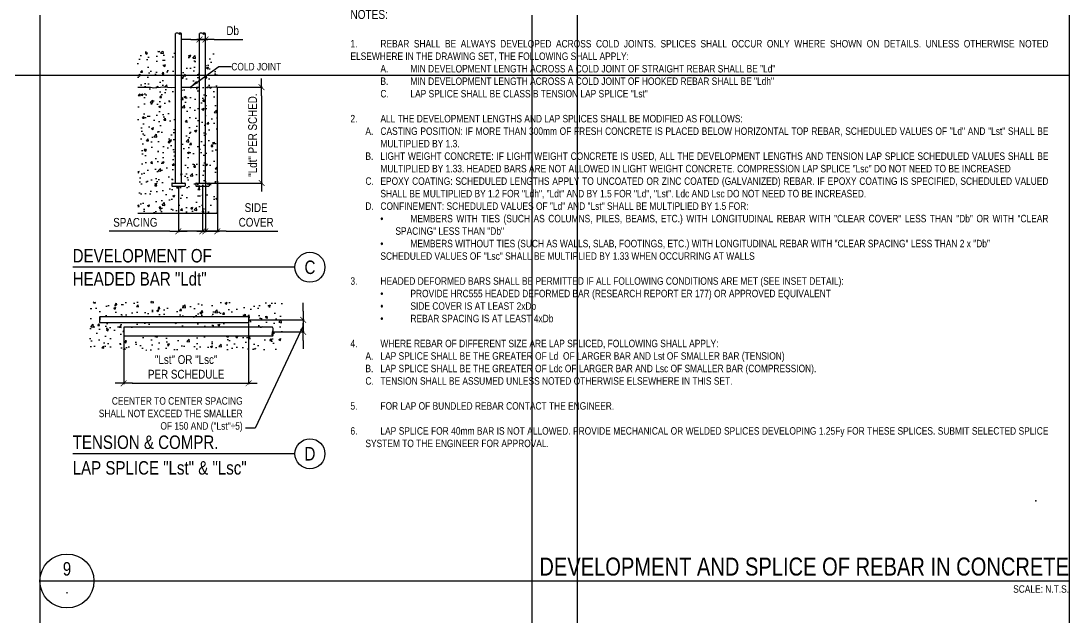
# Model space of a CAD drawing. Header units: millimetres. Extents: x 1990 to 90214, y -16050 to 57150.
# Drawn here: x 37268 to 72050, y 20852 to 40651 of the extents above; entities that cross this region are included whole.
import ezdxf
from ezdxf.enums import TextEntityAlignment as Align

# ---------------------------------------------------------------- set-up
doc = ezdxf.new("R2010")
doc.units = ezdxf.units.MM
doc.layers.add('NPLT-JLA', color=193, linetype='Continuous', plot=False)
for name, color, linetype in [('S-G-DIMS', 1, 'Continuous'), ('S-G-LEDR', 2, 'Continuous'), ('S-G-MDM2', 4, 'Continuous'), ('S-G-MEDM', 3, 'Continuous'), ('S-G-STTL', 4, 'Continuous'), ('S-G-TEXT', 3, 'Continuous'), ('S-G-THIN', 1, 'Continuous'), ('S-G-TITL', 7, 'Continuous'), ('S-G-TITLREF', 4, 'Continuous'), ('S-LOCI-DIM-IN-100', 1, 'Continuous')]:
    doc.layers.add(name, color=color, linetype=linetype)
doc.styles.add('ARIAL', font='arial.ttf', dxfattribs={"width": 0.8})
doc.dimstyles.new('ARIALDIMS', dxfattribs={"dimscale": 12, "dimtxt": 20, "dimasz": 19.5, "dimexe": 2.25, "dimexo": 1.75, "dimgap": 10, "dimtad": 1, "dimzin": 3, "dimdsep": 46, "dimtxsty": 'ARIAL', "dimblk1": 'nyatick', "dimblk2": 'nyatick', "dimsah": 1, "dimcen": 2.25, "dimclrd": 1, "dimclre": 1, "dimclrt": 2, "dimadec": 0, "dimazin": 0, "dimtfac": 1, "dimtmove": 0, "dimatfit": 3, "dimfxl": 1, "dimfrac": 2, "dimtolj": 1, "dimtzin": 0, "dimarcsym": 0})

# ---------------------------------------------------------------- blocks, each defined once
blk = doc.blocks.new('nyatick')
at = {"layer": 'S-G-DIMS'}
blk.add_line((-1.01, 0), (1, 0), dxfattribs=at)
at = {"layer": 'S-G-DIMS', "const_width": 0.08}
blk.add_lwpolyline([(0.34, 0.34), (-0.34, -0.34)], dxfattribs=at)
blk = doc.blocks.new('*D45')
at = {"layer": 'Defpoints', "color": 0, "transparency": 16777216}
for p in [(3780, 9085), (4108, 9085), (4108, 7692)]:
    blk.add_point(p, dxfattribs=at)
at = {"layer": 'S-LOCI-DIM-IN-100', "color": 1, "lineweight": -2, "transparency": 16777216}
for p, q in [((3780, 9064), (3780, 7665)), ((4108, 9064), (4108, 7665)), ((3546, 7692), (3312, 7692)), ((3780, 7692), (4108, 7692)), ((4342, 7692), (5753, 7692))]:
    blk.add_line(p, q, dxfattribs=at)
at = {"layer": 'S-LOCI-DIM-IN-100', "color": 1, "lineweight": -2, "transparency": 16777216, "xscale": 234, "yscale": 234, "zscale": 234}
blk.add_blockref('nyatick', (3780, 7692), dxfattribs=at)
at = {"layer": 'S-LOCI-DIM-IN-100', "color": 1, "lineweight": -2, "transparency": 16777216, "xscale": 234, "yscale": 234, "zscale": 234, "rotation": 180}
blk.add_blockref('nyatick', (4108, 7692), dxfattribs=at)
at = {"layer": 'S-LOCI-DIM-IN-100', "color": 2, "transparency": 16777216, "insert": (5164, 8138), "char_height": 240, "attachment_point": 5, "style": 'ARIAL'}
blk.add_mtext('\\A1;SIDE\\PCOVER ', dxfattribs=at)
blk = doc.blocks.new('*D46')
at = {"layer": 'Defpoints', "color": 0, "transparency": 16777216}
for p in [(3043, 8929), (3698, 8929), (3043, 7692)]:
    blk.add_point(p, dxfattribs=at)
at = {"layer": 'S-LOCI-DIM-IN-100', "color": 1, "lineweight": -2, "transparency": 16777216}
for p, q in [((3043, 8908), (3043, 7665)), ((3698, 8908), (3698, 7665)), ((2809, 7692), (1156, 7692)), ((3698, 7692), (3043, 7692)), ((3932, 7692), (4166, 7692))]:
    blk.add_line(p, q, dxfattribs=at)
at = {"layer": 'S-LOCI-DIM-IN-100', "color": 1, "lineweight": -2, "transparency": 16777216, "xscale": 234, "yscale": 234, "zscale": 234}
blk.add_blockref('nyatick', (3043, 7692), dxfattribs=at)
at = {"layer": 'S-LOCI-DIM-IN-100', "color": 1, "lineweight": -2, "transparency": 16777216, "xscale": 234, "yscale": 234, "zscale": 234, "rotation": 180}
blk.add_blockref('nyatick', (3698, 7692), dxfattribs=at)
at = {"layer": 'S-LOCI-DIM-IN-100', "color": 2, "transparency": 16777216, "insert": (1866, 7936), "char_height": 240, "attachment_point": 5, "style": 'ARIAL'}
blk.add_mtext('\\A1;SPACING', dxfattribs=at)
blk = doc.blocks.new('*D48')
at = {"layer": 'Defpoints', "color": 0, "transparency": 16777216}
for p in [(4108, 11632), (3872, 9011), (5313, 9011)]:
    blk.add_point(p, dxfattribs=at)
at = {"layer": 'S-LOCI-DIM-IN-100', "color": 1, "lineweight": -2, "transparency": 16777216}
for p, q in [((4129, 11632), (5340, 11632)), ((5313, 11398), (5313, 9245)), ((3893, 9011), (5340, 9011))]:
    blk.add_line(p, q, dxfattribs=at)
at = {"layer": 'S-LOCI-DIM-IN-100', "color": 1, "lineweight": -2, "transparency": 16777216, "xscale": 234, "yscale": 234, "zscale": 234}
for p, rotation in [((5313, 11632), 90), ((5313, 9011), 270)]:
    blk.add_blockref('nyatick', p, dxfattribs=dict(at, rotation=rotation))
at = {"layer": 'S-LOCI-DIM-IN-100', "color": 2, "transparency": 16777216, "insert": (5069, 10321), "char_height": 240, "attachment_point": 5, "rotation": 90, "style": 'ARIAL'}
blk.add_mtext('\\A1;"Ldt" PER SCHED.', dxfattribs=at)
blk = doc.blocks.new('*D49')
at = {"layer": 'Defpoints', "color": 0, "transparency": 16777216}
for p in [(4958, 5192), (1550, 4864), (4958, 3540)]:
    blk.add_point(p, dxfattribs=at)
at = {"layer": 'S-LOCI-DIM-IN-100', "color": 1, "lineweight": -2, "transparency": 16777216}
for p, q in [((4958, 5171), (4958, 3513)), ((1550, 4843), (1550, 3513)), ((1784, 3540), (4724, 3540))]:
    blk.add_line(p, q, dxfattribs=at)
at = {"layer": 'S-LOCI-DIM-IN-100', "color": 1, "lineweight": -2, "transparency": 16777216, "xscale": 234, "yscale": 234, "zscale": 234, "rotation": 180}
blk.add_blockref('nyatick', (1550, 3540), dxfattribs=at)
at = {"layer": 'S-LOCI-DIM-IN-100', "color": 1, "lineweight": -2, "transparency": 16777216, "xscale": 234, "yscale": 234, "zscale": 234}
blk.add_blockref('nyatick', (4958, 3540), dxfattribs=at)
at = {"layer": 'S-LOCI-DIM-IN-100', "color": 2, "transparency": 16777216, "insert": (3254, 3986), "char_height": 240, "attachment_point": 5, "style": 'ARIAL'}
blk.add_mtext('\\A1;"Lst" OR "Lsc"\\PPER SCHEDULE', dxfattribs=at)
blk = doc.blocks.new('*D50')
at = {"layer": 'Defpoints', "color": 0, "transparency": 16777216}
for p in [(4958, 5274), (5613, 4946), (6446, 4946)]:
    blk.add_point(p, dxfattribs=at)
at = {"layer": 'S-LOCI-DIM-IN-100', "color": 1, "lineweight": -2, "transparency": 16777216}
for p, q in [((6446, 5508), (6446, 5742)), ((4979, 5274), (6473, 5274)), ((6446, 5274), (6446, 4946)), ((5634, 4946), (6473, 4946)), ((6446, 4712), (6446, 4478))]:
    blk.add_line(p, q, dxfattribs=at)
at = {"layer": 'S-LOCI-DIM-IN-100', "color": 1, "lineweight": -2, "transparency": 16777216, "xscale": 234, "yscale": 234, "zscale": 234}
for p, rotation in [((6446, 5274), 270), ((6446, 4946), 90)]:
    blk.add_blockref('nyatick', p, dxfattribs=dict(at, rotation=rotation))
blk = doc.blocks.new('*D51')
at = {"layer": 'Defpoints', "color": 0, "transparency": 16777216}
for p in [(3780, 12933), (3616, 12439), (3780, 12439)]:
    blk.add_point(p, dxfattribs=at)
at = {"layer": 'S-LOCI-DIM-IN-100', "color": 1, "lineweight": -2, "transparency": 16777216}
for p, q in [((3382, 12933), (3148, 12933)), ((3616, 12460), (3616, 12960)), ((3616, 12933), (3780, 12933)), ((3780, 12460), (3780, 12960)), ((4014, 12933), (4799, 12933))]:
    blk.add_line(p, q, dxfattribs=at)
at = {"layer": 'S-LOCI-DIM-IN-100', "color": 1, "lineweight": -2, "transparency": 16777216, "xscale": 234, "yscale": 234, "zscale": 234}
blk.add_blockref('nyatick', (3616, 12933), dxfattribs=at)
at = {"layer": 'S-LOCI-DIM-IN-100', "color": 1, "lineweight": -2, "transparency": 16777216, "xscale": 234, "yscale": 234, "zscale": 234, "rotation": 180}
blk.add_blockref('nyatick', (3780, 12933), dxfattribs=at)
at = {"layer": 'S-LOCI-DIM-IN-100', "color": 2, "transparency": 16777216, "insert": (4524, 13175), "char_height": 240, "attachment_point": 5, "style": 'ARIAL'}
blk.add_mtext('\\A1;Db', dxfattribs=at)
blk = doc.blocks.new('A$C92fcb0a1')
at = {"layer": 'S-G-DIMS'}
h = blk.add_hatch(dxfattribs=at)
h.set_pattern_fill('AR-CONC', color=256, scale=81.896552)
h.set_pattern_definition([(50, (-41439.66, -229852.56), (587.4114, -51.3918), [61.4224, -675.6466]), (355, (-41439.66, -229852.56), (-113.6326, 616.0194), [49.138, -540.5172]), (100.45144, (-41390.7, -229856.85), (473.7788, 564.6276), [52.201, -574.2112]), (46.1842, (-41439.66, -229688.8), (874.0338, -135.5546), [92.1336, -1013.4698]), (96.63564, (-41366.8, -229700.1), (765.456, 797.7695), [78.3016, -861.3173]), (351.18416, (-41439.7, -229688.8), (765.456, 797.7695), [73.707, -810.776]), (21, (-41357.76, -229729.7), (488.8463, -329.731), [61.4224, -675.6466]), (326, (-41357.76, -229729.7), (199.2669, 593.8729), [49.138, -540.5172]), (71.45144, (-41317, -229757.2), (688.1132, 264.1419), [52.201, -574.2112]), (37.5, (-41439.66, -229852.56), (9.9585, 272.62859), [0, -533.9655, 0, -548.7069, 0, -542.56466]), (7.5, (-41439.66, -229852.56), (215.44488, 323.0096), [0, -312.84483, 0, -521.68103, 0, -206.7888]), (327.5, (-41622.28, -229852.56), (437.18217, -18.47166), [0, -204.7414, 0, -638.7931, 0, -847.6293]), (317.5, (-41704.2, -229852.56), (477.60936, 81.9825), [0, -266.1638, 0, -424.22414, 0, -601.93966])])
h.paths.add_polyline_path([(2960.995, 12614.381), (1935.707, 12614.381), (1935.707, 11631.622), (2185.893, 11633.483), (2281.48, 11627.386), (2375.034, 11617.224), (2454.35, 11621.289), (2556.039, 11631.451), (2637.389, 11639.58), (2747.214, 11633.483), (2861.103, 11619.257), (2960.995, 11634.967)])
h.paths.add_polyline_path([(3616.167, 12614.381), (3124.788, 12614.381), (3124.788, 11632.303), (3225.148, 11635.515), (3361.411, 11633.483), (3444.796, 11623.321), (3534.271, 11631.622), (3616.167, 11631.622)])
h.paths.add_polyline_path([(4107.547, 12614.381), (3779.96, 12614.381), (3779.96, 11624.507), (3799.53, 11622.806), (3844.191, 11636.345), (3897.38, 11636.345), (3953.08, 11633.839), (4022.036, 11637.362), (4107.547, 11631.622)])
h = blk.add_hatch(dxfattribs=at)
h.set_pattern_fill('AR-CONC', color=256, scale=81.896552)
h.set_pattern_definition([(50, (-102366.95, -226382.03), (587.4114, -51.3918), [61.4224, -675.6466]), (355, (-102366.95, -226382.03), (-113.6326, 616.0194), [49.1379, -540.5172]), (100.45144, (-102318, -226386.3), (473.7788, 564.6276), [52.201, -574.2112]), (46.1842, (-102366.95, -226218.24), (874.0338, -135.5546), [92.1336, -1013.4698]), (96.63564, (-102294.1, -226229.5), (765.456, 797.7695), [78.3016, -861.3173]), (351.18416, (-102366.95, -226218.2), (765.456, 797.7695), [73.707, -810.776]), (21, (-102285.06, -226259.2), (488.8463, -329.731), [61.4224, -675.6466]), (326, (-102285.06, -226259.2), (199.2669, 593.8729), [49.1379, -540.5172]), (71.45144, (-102244.3, -226286.67), (688.1132, 264.1419), [52.201, -574.2112]), (37.5, (-102366.95, -226382.03), (9.9585, 272.62859), [0, -533.9655, 0, -548.7069, 0, -542.56466]), (7.5, (-102366.95, -226382.03), (215.44488, 323.0096), [0, -312.84483, 0, -521.68103, 0, -206.7888]), (327.5, (-102549.58, -226382.03), (437.18217, -18.47166), [0, -204.7414, 0, -638.7931, 0, -847.6293]), (317.5, (-102631.48, -226382.03), (477.60936, 81.98253), [0, -266.1638, 0, -424.22414, 0, -601.93966])])
h.paths.add_polyline_path([(2939.73, 11631.622), (2861.103, 11619.257), (2747.214, 11633.483), (2637.389, 11639.58), (2556.039, 11631.451), (2454.35, 11621.289), (2375.034, 11617.224), (2281.48, 11627.386), (2185.893, 11633.483), (1935.707, 11631.622), (1935.707, 8191.967), (4107.547, 8191.967), (4107.547, 11631.622), (4022.036, 11637.362), (3953.08, 11633.839), (3897.38, 11636.345), (3844.191, 11636.345), (3799.53, 11622.806), (3698.064, 11631.622), (3534.271, 11631.622), (3444.796, 11623.321), (3361.411, 11633.483), (3225.148, 11635.515), (3103.523, 11631.622), (3103.523, 9031.407, 0.414213562), (3123.997, 9010.933), (3195.657, 9010.933, -0.414213562), (3205.894, 9000.696), (3205.894, 8939.273, -0.414213562), (3195.657, 8929.036), (2847.597, 8929.036, -0.414213562), (2837.36, 8939.273), (2837.36, 9000.696, -0.414213562), (2847.597, 9010.933), (2919.256, 9010.933, 0.414213562), (2939.73, 9031.407)])
h = blk.add_hatch(dxfattribs=at)
h.set_pattern_fill('AR-CONC', color=256, scale=81.896552)
h.set_pattern_definition([(50, (-70444.7, -233126.77), (587.4114, -51.3918), [61.4224, -675.6466]), (355, (-70444.7, -233126.77), (-113.6326, 616.0194), [49.138, -540.5172]), (100.45144, (-70395.74, -233131.05), (473.7788, 564.6276), [52.201, -574.2112]), (46.1842, (-70444.7, -232963), (874.0338, -135.5546), [92.1336, -1013.4698]), (96.63564, (-70371.86, -232974.3), (765.456, 797.7695), [78.3016, -861.3173]), (351.18416, (-70444.7, -232963), (765.456, 797.7695), [73.707, -810.776]), (21, (-70362.8, -233003.9), (488.8463, -329.731), [61.4224, -675.6466]), (326, (-70362.8, -233003.9), (199.2669, 593.8729), [49.138, -540.5172]), (71.45144, (-70322.06, -233031.4), (688.1132, 264.1419), [52.201, -574.2112]), (37.5, (-70444.7, -233126.77), (9.9585, 272.62859), [0, -533.9655, 0, -548.7069, 0, -542.56466]), (7.5, (-70444.7, -233126.77), (215.44488, 323.0096), [0, -312.84483, 0, -521.68103, 0, -206.7888]), (327.5, (-70627.32, -233126.77), (437.18217, -18.47166), [0, -204.7414, 0, -638.7931, 0, -847.6293]), (317.5, (-70709.2, -233126.77), (477.60936, 81.9825), [0, -266.1638, 0, -424.22414, 0, -601.93966])])
h.paths.add_polyline_path([(4958.153, 5355.414), (4958.153, 5191.621), (895.273, 5191.621, -0.267949192), (895.273, 5273.518, -0.267949192), (895.273, 5355.414)], flags=16)
h.paths.add_polyline_path([(5901.473, 5577.504), (5894.768, 5651.201), (5874.989, 5764.897), (5502.13, 5788.518), (5267.742, 5767.225), (5129.241, 5740.608), (4948.123, 5756.578), (4676.447, 5772.548), (4484.677, 5772.548), (4271.597, 5751.255), (4042.537, 5761.902), (3786.843, 5777.871), (3605.725, 5772.548), (3445.915, 5751.255), (3243.491, 5745.932), (2987.795, 5761.902), (2785.369, 5761.902), (2401.827, 5777.871), (1965.016, 5793.841), (1773.244, 5756.578), (1554.837, 5767.225), (1240.545, 5767.225), (1059.429, 5735.285), (894.292, 5756.578), (633.61, 5764.897), (613.832, 5651.201), (607.126, 5577.504), (623.888, 5510.507), (633.944, 5436.81), (647.353, 5366.464), (647.353, 5276.018), (637.297, 5182.223), (617.182, 5061.628), (617.182, 4994.631), (620.535, 4907.536), (633.944, 4810.39), (627.239, 4689.796), (633.61, 4454.552), (894.292, 4462.871), (1059.429, 4484.164), (1240.545, 4452.224), (1554.837, 4452.224), (1773.244, 4462.871), (1965.016, 4425.608), (2401.827, 4441.578), (2785.369, 4457.547), (2987.795, 4457.547), (3243.491, 4473.518), (3445.915, 4468.194), (3605.725, 4446.902), (3786.843, 4441.578), (4042.537, 4457.547), (4271.597, 4468.194), (4484.677, 4446.902), (4676.447, 4446.902), (4948.123, 4462.871), (5129.241, 4478.841), (5267.742, 4452.224), (5502.13, 4430.931), (5874.989, 4454.552), (5881.361, 4689.796), (5874.655, 4810.39), (5888.064, 4907.536), (5891.417, 4994.631), (5891.417, 5061.628), (5871.302, 5182.223), (5861.246, 5276.018), (5861.246, 5366.464), (5874.655, 5436.81), (5884.711, 5510.507)])
edge = h.paths.add_edge_path()
edge.add_arc((5719.713, 4884.509), 122.845, 150, 210)
edge.add_line((5613.326, 4823.087), (1550.446, 4823.087))
edge.add_line((1550.446, 4823.087), (1550.446, 5068.776))
edge.add_line((1550.446, 5068.776), (5613.326, 5068.776))
edge.add_arc((5506.939, 5007.354), 122.845, -30, 30, ccw=False)
edge = h.paths.add_edge_path()
edge.add_arc((5719.713, 4884.509), 122.845, 150, 189.5940682)
edge.add_line((5598.586, 4864.035), (5613.326, 4864.035))
edge.add_arc((5542.401, 4904.983), 81.897, 330, 390)
at = {"layer": 'NPLT-JLA'}
blk.add_point((26452.586, 331.948), dxfattribs=at)
at = {"layer": 'S-G-MDM2'}
for p, q in [((4107.547, 8191.967), (4107.547, 11631.622)), ((1935.707, 8191.967), (4107.547, 8191.967))]:
    blk.add_line(p, q, dxfattribs=at)
for points in [[(1935.707, 11631.622), (2185.893, 11633.483), (2281.48, 11627.386), (2375.034, 11617.224), (2454.35, 11621.289), (2556.039, 11631.451), (2637.389, 11639.58), (2747.214, 11633.483), (2861.103, 11619.257), (2960.995, 11634.967)], [(3124.788, 11632.303), (3225.148, 11635.515), (3361.411, 11633.483), (3444.796, 11623.321), (3534.271, 11631.622), (3616.167, 11631.622)], [(3779.96, 11624.507), (3799.53, 11622.806), (3844.191, 11636.345), (3897.38, 11636.345), (3953.08, 11633.839), (4022.036, 11637.362), (4107.547, 11631.622)]]:
    blk.add_lwpolyline(points, dxfattribs=at)
at = {"layer": 'S-G-MEDM'}
for p, q in [((2960.995, 9031.407), (2960.995, 13094.287)), ((3124.788, 9031.407), (3124.788, 13094.287)), ((3616.167, 9031.407), (3616.167, 13094.287)), ((3779.96, 9031.407), (3779.96, 13094.287)), ((2858.624, 9000.696), (2858.624, 8939.273)), ((2868.861, 9010.933), (3216.922, 9010.933)), ((2868.861, 8929.036), (3216.922, 8929.036)), ((3227.159, 9000.696), (3227.159, 8939.273)), ((3513.797, 9000.696), (3513.797, 8939.273)), ((3524.034, 9010.933), (3872.094, 9010.933)), ((3524.034, 8929.036), (3872.094, 8929.036)), ((3882.331, 9000.696), (3882.331, 8939.273)), ((4958.153, 5355.414), (895.273, 5355.414)), ((4958.153, 5191.621), (895.273, 5191.621)), ((4958.153, 5355.414), (4958.153, 5191.621)), ((5613.326, 5068.776), (1550.446, 5068.776)), ((1550.446, 5068.776), (1550.446, 4823.087)), ((5613.326, 4823.087), (1550.446, 4823.087))]:
    blk.add_line(p, q, dxfattribs=at)
for centre, radius, start, end in [((3001.943, 13023.362), 81.897, 60, 120), ((3083.84, 13023.362), 81.897, 60, 120), ((3083.84, 13165.211), 81.897, 240, 300), ((3657.116, 13023.362), 81.897, 60, 120), ((3739.012, 13023.362), 81.897, 60, 120), ((3739.012, 13165.211), 81.897, 240, 300), ((2868.861, 9000.696), 10.237, 90, 180), ((2868.861, 8939.273), 10.237, 180, 270), ((2940.521, 9031.407), 20.474, 270, 0), ((3145.262, 9031.407), 20.474, 180, 270), ((3216.922, 9000.696), 10.237, 0, 90), ((3216.922, 8939.273), 10.237, 270, 0), ((3524.034, 9000.696), 10.237, 90, 180), ((3524.034, 8939.273), 10.237, 180, 270), ((3595.693, 9031.407), 20.474, 270, 0), ((3800.435, 9031.407), 20.474, 180, 270), ((3872.094, 9000.696), 10.237, 0, 90), ((3872.094, 8939.273), 10.237, 270, 0), ((966.198, 5314.466), 81.897, 150, 210), ((966.198, 5232.569), 81.897, 150, 210), ((824.349, 5314.466), 81.897, 330, 30), ((5719.713, 4884.509), 122.845, 150, 210), ((5506.939, 5007.354), 122.845, 330, 30), ((5506.939, 4884.509), 122.845, 330, 30)]:
    blk.add_arc(centre, radius, start, end, dxfattribs=at)
at = {"layer": 'S-G-STTL'}
for p, q in [((6224.138, 6709.756), (163.793, 6709.756)), ((6224.138, 1613.617), (163.793, 1613.617))]:
    blk.add_line(p, q, dxfattribs=at)
for centre in [(6633.621, 6709.756), (6633.621, 1613.617)]:
    blk.add_circle(centre, 409.483, dxfattribs=at)
at = {"layer": 'S-G-LEDR', "style": 'ARIAL'}
for s, insert, char_height, width, attachment_point in [('\\pxqj;{\\H1.2x;NOTES:\\P\\P\\pi-2,l2;}1.^IREBAR SHALL BE ALWAYS DEVELOPED ACROSS COLD JOINTS. SPLICES SHALL OCCUR ONLY WHERE SHOWN ON DETAILS. UNLESS OTHERWISE NOTED ELSEWHERE IN THE DRAWING SET, THE FOLLOWING SHALL APPLY:\\P\\pl4;A.^IMIN DEVELOPMENT LENGTH ACROSS A COLD JOINT OF STRAIGHT REBAR SHALL BE "Ld"\\PB.^IMIN DEVELOPMENT LENGTH ACROSS A COLD JOINT OF HOOKED REBAR SHALL BE "Ldh"\\PC.^ILAP SPLICE SHALL BE CLASS B TENSION LAP SPLICE "Lst"\\P\\pi0,l0;\\P\\pi-2,l2;2.^IALL THE DEVELOPMENT LENGTHS AND LAP SPLICES SHALL BE MODIFIED AS FOLLOWS:\\P\\pl4;A.^ICASTING POSITION: IF MORE THAN 300mm OF FRESH CONCRETE IS PLACED BELOW HORIZONTAL TOP REBAR, SCHEDULED VALUES OF "Ld" AND "Lst" SHALL BE MULTIPLIED BY 1.3.\\PB.^ILIGHT WEIGHT CONCRETE: IF LIGHT WEIGHT CONCRETE IS USED, ALL THE DEVELOPMENT LENGTHS AND TENSION LAP SPLICE SCHEDULED VALUES SHALL BE MULTIPLIED BY 1.33. HEADED BARS ARE NOT ALLOWED IN LIGHT WEIGHT CONCRETE. COMPRESSION LAP SPLICE "Lsc" DO NOT NEED TO BE INCREASED\\PC.^IEPOXY COATING: SCHEDULED LENGTHS APPLY TO UNCOATED OR ZINC COATED (GALVANIZED) REBAR. IF EPOXY COATING IS SPECIFIED, SCHEDULED VALUED SHALL BE MULTIPLIED BY 1.2 FOR "Ldh", "Ldt" AND BY 1.5 FOR "Ld", "Lst". Ldc AND Lsc DO NOT NEED TO BE INCREASED.\\PD.^ICONFINEMENT: SCHEDULED VALUES OF "Ld" AND "Lst" SHALL BE MULTIPLIED BY 1.5 FOR:\\P\\pl6;{\\fSymbol|b0|i0|c2|p18;·^I}MEMBERS WITH TIES (SUCH AS COLUMNS, PILES, BEAMS, ETC.) WITH LONGITUDINAL REBAR WITH "CLEAR COVER" LESS THAN "Db" OR WITH "CLEAR SPACING" LESS THAN "Db"\\P{\\fSymbol|b0|i0|c2|p18;·^I}MEMBERS WITHOUT TIES (SUCH AS WALLS, SLAB, FOOTINGS, ETC.) WITH LONGITUDINAL REBAR WITH "CLEAR SPACING" LESS THAN 2 x "Db"\\P\\pl4;^ISCHEDULED VALUES OF "Lsc" SHALL BE MULTIPLIED BY 1.33 WHEN OCCURRING AT WALLS\\P\\pi0,l0;\\P\\pi-2,l2;3.^IHEADED DEFORMED BARS SHALL BE PERMITTED IF ALL FOLLOWING CONDITIONS ARE MET (SEE INSET DETAIL):\\P\\pl6;{\\fSymbol|b0|i0|c2|p18;·^I}PROVIDE HRC555 HEADED DEFORMED BAR (RESEARCH REPORT ER 177) OR APPROVED EQUIVALENT\\P{\\fSymbol|b0|i0|c2|p18;·^I}SIDE COVER IS AT LEAST 2xDb\\P{\\fSymbol|b0|i0|c2|p18;·^I}REBAR SPACING IS AT LEAST 4xDb\\P\\pi0,l0;\\P\\pi-2,l2;4.^IWHERE REBAR OF DIFFERENT SIZE ARE LAP SPLICED, FOLLOWING SHALL APPLY:\\P\\pl4;A.^ILAP SPLICE SHALL BE THE GREATER OF Ld  OF LARGER BAR AND Lst OF SMALLER BAR (TENSION)\\PB.^ILAP SPLICE SHALL BE THE GREATER OF Ldc OF LARGER BAR AND Lsc OF SMALLER BAR (COMPRESSION).\\PC.^ITENSION SHALL BE ASSUMED UNLESS NOTED OTHERWISE ELSEWHERE IN THIS SET.\\P\\pi0,l0;\\P\\pi-2,l2;5.^IFOR LAP OF BUNDLED REBAR CONTACT THE ENGINEER.\\P\\pi0,l0;\\P\\pi-2,l2;6.^ILAP SPLICE FOR 40mm BAR IS NOT ALLOWED. PROVIDE MECHANICAL OR WELDED SPLICES DEVELOPING 1.25Fy FOR THESE SPLICES. SUBMIT SELECTED SPLICE SYSTEM TO THE ENGINEER FOR APPROVAL.', (7739.224, 13739.986), 204.741386, 19000, 1), ('COLD JOINT', (4487.113, 12293.963), 204.7414, 1468.50601, 1), ('CEENTER TO CENTER SPACING SHALL NOT EXCEED THE SMALLER OF 150 AND ("Lst"÷5)', (4796.771, 2210.552), 204.74139, 4225.96942, 9)]:
    blk.add_mtext(s, dxfattribs=dict(at, insert=insert, char_height=char_height, width=width, attachment_point=attachment_point))
at = {"layer": 'S-G-STTL', "style": 'ARIAL', "width": 0.8}
for s, p in [('DEVELOPMENT OF', (155.123, 6840.79)), ('HEADED BAR "Ldt"', (155.123, 6210.187)), ('TENSION & COMPR.', (155.123, 1744.651)), ('LAP SPLICE "Lst" & "Lsc"', (155.123, 1043.851))]:
    blk.add_text(s, height=368.53448, dxfattribs=at).set_placement(p)
for s, p in [('C', (6633.621, 6709.756)), ('D', (6633.621, 1613.617))]:
    blk.add_text(s, height=368.534, dxfattribs=at).set_placement(p, align=Align.MIDDLE)
at = {"layer": 'S-LOCI-DIM-IN-100'}
for base, p1, p2, text, picture, middle in [((3779.96, 12932.536), (3616.167, 12439.114), (3779.96, 12439.114), 'Db', '*D51', (4523.551, 13174.5)), ((3042.891, 7692.088), (3698.064, 8929.036), (3042.891, 8929.036), 'SPACING', '*D46', (1865.664, 7936.181)), ((4107.547, 7692.088), (3779.96, 9084.81), (4107.547, 9084.81), 'SIDE\\PCOVER ', '*D45', (5164.087, 8138.309)), ((4958.153, 3539.853), (1550.446, 4864.035), (4958.153, 5191.621), '"Lst" OR "Lsc"\\PPER SCHEDULE', '*D49', (3254.3, 3986.074))]:
    dim = blk.add_linear_dim(base=base, p1=p1, p2=p2, text=text, dimstyle='ARIALDIMS', dxfattribs=at)
    dim.commit()
    dim.dimension.update_dxf_attribs({"geometry": picture, "text_midpoint": middle})
for base, p1, p2, text, picture, middle in [((5312.745, 9010.933), (4107.547, 11631.622), (3872.094, 9010.933), '"Ldt" PER SCHED.', '*D48', (5068.652, 10321.278)), ((6446.296, 4945.931), (4958.153, 5273.518), (5613.326, 4945.931), ' ', '*D50', (6446.296, 5109.725))]:
    dim = blk.add_linear_dim(base=base, p1=p1, p2=p2, angle=90, text=text, dimstyle='ARIALDIMS', dxfattribs=at)
    dim.commit()
    dim.dimension.update_dxf_attribs({"geometry": picture, "text_midpoint": middle})
at = {"layer": 'S-G-LEDR', "annotation_type": 0, "has_hookline": 1}
for points, override, hookline_direction in [([(3361.411, 11633.483), (4143.148, 12191.592), (4483.244, 12191.592)], {"dimgap": 0.05, "dimtad": 0}, 0), ([(6446.296, 5108.496), (5140.737, 2312.923), (4874.154, 2312.923)], {"dimtad": 0, "dimldrblk": 'None'}, 1)]:
    blk.add_leader(points, dimstyle='ARIALDIMS', override=override, dxfattribs=dict(at, hookline_direction=hookline_direction))

msp = doc.modelspace()

# ---------------------------------------------------------------- linework, layer by layer
at = {"layer": 'NPLT-JLA'}
for p, q in [((37900, 57150), (37900, -16050)), ((54225, 57150), (54225, -16050)), ((55725, 57150), (55725, -16050)), ((72050, 57150), (72050, -16050)), ((2250, 38850), (72050, 38850))]:
    msp.add_line(p, q, dxfattribs=at)
at = {"layer": 'S-G-TITLREF'}
msp.add_line((37900, 22050), (72050, 22050), dxfattribs=at)
msp.add_circle((38795.884, 22050), 895.884, dxfattribs=at)

# ---------------------------------------------------------------- block references
at = {"layer": 'S-G-THIN', "xscale": 1.215468549422347, "yscale": 1.215468549422347, "zscale": 1.215468549422347}
msp.add_blockref('A$C92fcb0a1', (38795.884, 24314.186), dxfattribs=at)

# ---------------------------------------------------------------- texts
at = {"layer": 'S-G-TEXT', "color": 7, "insert": (72050, 21908.08), "char_height": 248.85672, "width": 1863.91779, "attachment_point": 3, "style": 'ARIAL'}
msp.add_mtext('\\W0.8000;SCALE: N.T.S.', dxfattribs=at)
at = {"layer": 'S-G-TITL', "insert": (72050, 22827.396), "char_height": 597.2561, "width": 20716.50699, "attachment_point": 3, "style": 'ARIAL'}
msp.add_mtext('DEVELOPMENT AND SPLICE OF REBAR IN CONCRETE', dxfattribs=at)
at = {"layer": 'S-G-TITLREF', "style": 'ARIAL', "width": 0.8}
for s, height, p in [('9', 447.942, (38795.884, 22453.472)), ('-', 248.857, (38795.884, 21687.733))]:
    msp.add_text(s, height=height, dxfattribs=at).set_placement(p, align=Align.MIDDLE)

doc.saveas('drawing.dxf')
